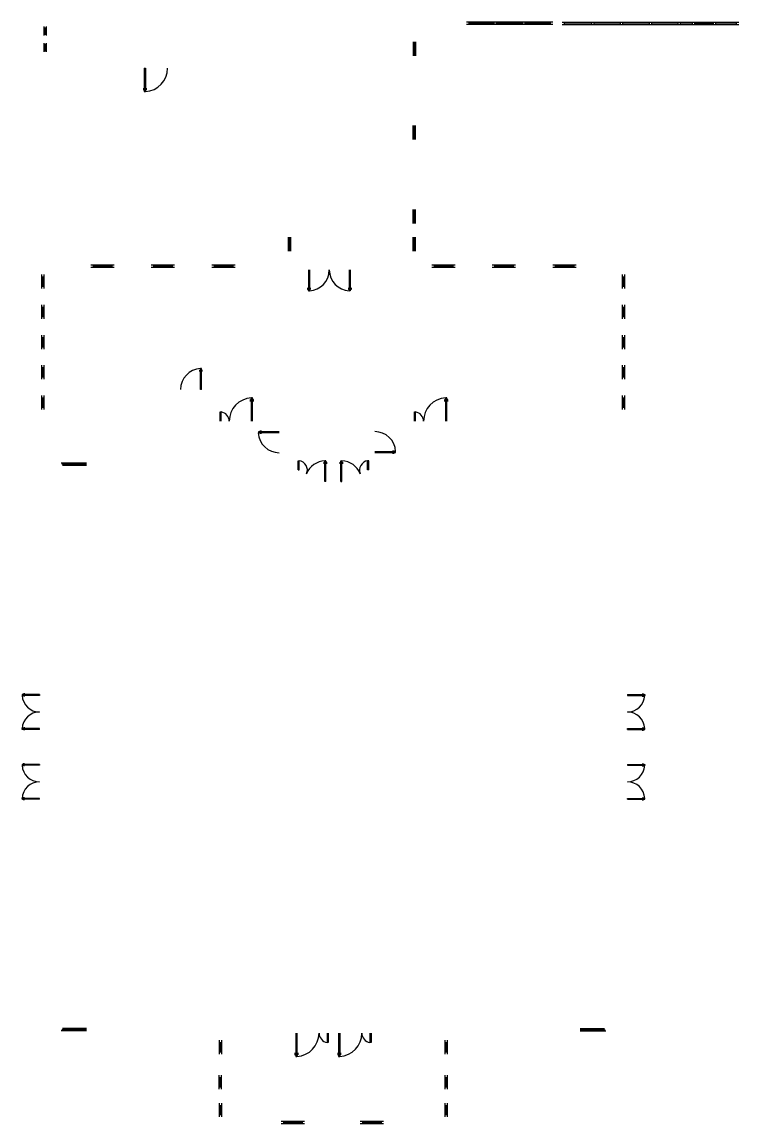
# Model space of a CAD drawing. Header units: millimetres. Extents: x 17501 to 162767, y 66837 to 324015.
# Drawn here: x 106186 to 136988, y 66837 to 114187 of the extents above; entities that cross this region are included whole.
import ezdxf

# ---------------------------------------------------------------- set-up
doc = ezdxf.new("R2010")
doc.units = ezdxf.units.MM
for name, color, linetype in [('MURI', 7, 'Continuous'), ('serramenti', 4, 'Continuous'), ('Serramenti-Interni', 4, 'Continuous')]:
    doc.layers.add(name, color=color, linetype=linetype)

# ---------------------------------------------------------------- blocks, each defined once
blk = doc.blocks.new('porta 100-flat-1')
at = {"layer": 'Serramenti-Interni', "transparency": 33554687}
for p, q in [((0, 0), (50, 0)), ((0, 0), (0, -1000)), ((50, 0), (50, -1000)), ((-36, -851), (-36, -927)), ((-36, -927), (0, -927)), ((50, -927), (86, -927)), ((86, -851), (86, -927)), ((0, -1000), (50, -1000))]:
    blk.add_line(p, q, dxfattribs=at)
blk.add_arc((-2, 1), 1002, 272.9928, 359.9448, dxfattribs=at)
blk = doc.blocks.new('porta 90-flat-16')
at = {"layer": 'Serramenti-Interni', "transparency": 33554687}
for p, q in [((-77, 765), (-77, 834)), ((-45, 834), (-77, 834)), ((-45, 0), (-45, 900)), ((0, 900), (-45, 900)), ((0, 0), (0, 900)), ((33, 834), (0, 834)), ((33, 765), (33, 834)), ((0, 0), (-45, 0))]:
    blk.add_line(p, q, dxfattribs=at)
blk.add_arc((2, -1), 902, 92.9928, 179.9448, dxfattribs=at)

msp = doc.modelspace()

# ---------------------------------------------------------------- linework, layer by layer
at = {"layer": 'serramenti', "linetype": 'Continuous', "transparency": 33554687}
for p, q in [((128988, 114187, -899), (125288, 114187, -899)), ((125388, 114187, -899), (125388, 114087, -899)), ((126471, 114137, -899), (125388, 114137, -899)), ((126471, 114087, -899), (126471, 114187, -899)), ((126571, 114087, -899), (126571, 114187, -899)), ((127704, 114137, -899), (126571, 114137, -899)), ((127704, 114087, -899), (127704, 114187, -899)), ((127804, 114087, -899), (127804, 114187, -899)), ((128888, 114137, -899), (127804, 114137, -899)), ((128888, 114087, -899), (128888, 114187, -899)), ((129388, 114187, -899), (136988, 114187, -899)), ((129488, 114087, -899), (129488, 114187, -899)), ((130671, 114137, -899), (129488, 114137, -899)), ((130671, 114087, -899), (130671, 114187, -899)), ((130771, 114087, -899), (130771, 114187, -899)), ((131904, 114137, -899), (130771, 114137, -899)), ((131904, 114087, -899), (131904, 114187, -899)), ((132004, 114087, -899), (132004, 114187, -899)), ((133138, 114137, -899), (132004, 114137, -899)), ((133138, 114087, -899), (133138, 114187, -899)), ((133238, 114087, -899), (133238, 114187, -899)), ((134371, 114137, -899), (133238, 114137, -899)), ((134371, 114087, -899), (134371, 114187, -899)), ((134471, 114087, -899), (134471, 114187, -899)), ((134988, 114137, -899), (134471, 114137, -899)), ((134988, 114087, -899), (134988, 114187, -899)), ((135088, 114087, -899), (135088, 114187, -899)), ((135088, 114137, -899), (135888, 114137, -899)), ((135888, 114087, -899), (135888, 114187, -899)), ((135988, 114087, -899), (135988, 114187, -899)), ((136888, 114137, -899), (135988, 114137, -899)), ((136888, 114087, -899), (136888, 114187, -899)), ((107138, 113611, -899), (107138, 113991, -899)), ((107138, 113941, -899), (107238, 113941, -899)), ((107138, 113661, -899), (107238, 113661, -899)), ((107188, 113661, -899), (107188, 113941, -899)), ((107238, 113611, -899), (107238, 113991, -899)), ((128988, 114087, -899), (125288, 114087, -899)), ((129388, 114087, -899), (136988, 114087, -899)), ((107138, 112901, -899), (107138, 113281, -899)), ((107138, 113231, -899), (107238, 113231, -899)), ((107188, 112951, -899), (107188, 113231, -899)), ((107238, 112901, -899), (107238, 113281, -899)), ((122988, 113337, -899), (122988, 112737, -899)), ((123038, 113337, -899), (123038, 112737, -899)), ((123088, 113337, -899), (123088, 112737, -899)), ((107138, 112951, -899), (107238, 112951, -899)), ((122988, 109137, -899), (122988, 109737, -899)), ((123038, 109137, -899), (123038, 109737, -899)), ((123088, 109137, -899), (123088, 109737, -899)), ((122988, 105537, -899), (122988, 106137, -899)), ((123038, 105537, -899), (123038, 106137, -899)), ((123088, 105537, -899), (123088, 106137, -899)), ((117638, 104337, -899), (117638, 104937, -899)), ((117688, 104337, -899), (117688, 104937, -899)), ((117738, 104337, -899), (117738, 104937, -899)), ((122988, 104337, -899), (122988, 104937, -899)), ((123038, 104337, -899), (123038, 104937, -899)), ((123088, 104337, -899), (123088, 104937, -899)), ((110138, 103737, -899), (109138, 103737, -899)), ((109238, 103737, -899), (109238, 103637, -899)), ((110038, 103737, -899), (110038, 103637, -899)), ((112738, 103737, -899), (111738, 103737, -899)), ((111838, 103737, -899), (111838, 103637, -899)), ((112638, 103737, -899), (112638, 103637, -899)), ((115338, 103737, -899), (114338, 103737, -899)), ((114438, 103737, -899), (114438, 103637, -899)), ((115238, 103737, -899), (115238, 103637, -899)), ((124789, 103737, -899), (123789, 103737, -899)), ((123889, 103737, -899), (123889, 103637, -899)), ((124689, 103737, -899), (124689, 103637, -899)), ((127389, 103737, -899), (126389, 103737, -899)), ((126489, 103737, -899), (126489, 103637, -899)), ((127289, 103737, -899), (127289, 103637, -899)), ((129989, 103737, -899), (128989, 103737, -899)), ((129089, 103737, -899), (129089, 103637, -899)), ((129889, 103737, -899), (129889, 103637, -899)), ((107038, 102737, -899), (107038, 103337, -899)), ((107038, 103237, -899), (107138, 103237, -899)), ((107088, 102837, -899), (107088, 103237, -899)), ((107138, 102737, -899), (107138, 103337, -899)), ((110138, 103637, -899), (109138, 103637, -899)), ((110038, 103687, -899), (109238, 103687, -899)), ((112738, 103637, -899), (111738, 103637, -899)), ((112638, 103687, -899), (111838, 103687, -899)), ((115338, 103637, -899), (114338, 103637, -899)), ((115238, 103687, -899), (114438, 103687, -899)), ((124789, 103637, -899), (123789, 103637, -899)), ((124689, 103687, -899), (123889, 103687, -899)), ((127389, 103637, -899), (126389, 103637, -899)), ((127289, 103687, -899), (126489, 103687, -899)), ((129989, 103637, -899), (128989, 103637, -899)), ((129889, 103687, -899), (129089, 103687, -899)), ((131991, 102737, -899), (131991, 103337, -899)), ((131991, 103237, -899), (132091, 103237, -899)), ((132041, 102837, -899), (132041, 103237, -899)), ((132091, 102737, -899), (132091, 103337, -899)), ((107038, 102837, -899), (107138, 102837, -899)), ((131991, 102837, -899), (132091, 102837, -899)), ((107038, 101437, -899), (107038, 102037, -899)), ((107038, 101937, -899), (107138, 101937, -899)), ((107088, 101537, -899), (107088, 101937, -899)), ((107138, 101437, -899), (107138, 102037, -899)), ((131991, 101437, -899), (131991, 102037, -899)), ((131991, 101937, -899), (132091, 101937, -899)), ((132041, 101537, -899), (132041, 101937, -899)), ((132091, 101437, -899), (132091, 102037, -899)), ((107038, 101537, -899), (107138, 101537, -899)), ((131991, 101537, -899), (132091, 101537, -899)), ((107038, 100137, -899), (107038, 100737, -899)), ((107038, 100637, -899), (107138, 100637, -899)), ((107088, 100237, -899), (107088, 100637, -899)), ((107138, 100137, -899), (107138, 100737, -899)), ((131991, 100137, -899), (131991, 100737, -899)), ((131991, 100637, -899), (132091, 100637, -899)), ((132041, 100237, -899), (132041, 100637, -899)), ((132091, 100137, -899), (132091, 100737, -899)), ((107038, 100237, -899), (107138, 100237, -899)), ((131991, 100237, -899), (132091, 100237, -899)), ((107038, 98837, -899), (107038, 99437, -899)), ((107138, 98837, -899), (107138, 99437, -899)), ((131991, 98837, -899), (131991, 99437, -899)), ((132091, 98837, -899), (132091, 99437, -899)), ((107038, 99337, -899), (107138, 99337, -899)), ((107088, 98937, -899), (107088, 99337, -899)), ((131991, 99337, -899), (132091, 99337, -899)), ((132041, 98937, -899), (132041, 99337, -899)), ((107038, 98937, -899), (107138, 98937, -899)), ((131991, 98937, -899), (132091, 98937, -899)), ((107038, 97537, -899), (107038, 98137, -899)), ((107038, 98037, -899), (107138, 98037, -899)), ((107088, 97637, -899), (107088, 98037, -899)), ((107138, 97537, -899), (107138, 98137, -899)), ((131991, 97537, -899), (131991, 98137, -899)), ((131991, 98037, -899), (132091, 98037, -899)), ((132041, 97637, -899), (132041, 98037, -899)), ((132091, 97537, -899), (132091, 98137, -899)), ((107038, 97637, -899), (107138, 97637, -899)), ((131991, 97637, -899), (132091, 97637, -899)), ((108962, 95237, -899), (107860, 95237, -899)), ((108962, 95187, -899), (107890, 95187, -899)), ((108962, 95137, -899), (107917, 95137, -899)), ((108962, 70837, -899), (107860, 70837, -899)), ((108962, 70887, -899), (107890, 70887, -899)), ((108962, 70937, -899), (107917, 70937, -899)), ((130168, 70937, -899), (131213, 70937, -899)), ((130168, 70887, -899), (131240, 70887, -899)), ((130168, 70837, -899), (131271, 70837, -899)), ((114665, 69837, -899), (114665, 70437, -899)), ((114665, 70337, -899), (114765, 70337, -899)), ((114715, 69937, -899), (114715, 70337, -899)), ((114765, 69837, -899), (114765, 70437, -899)), ((124365, 69837, -899), (124365, 70437, -899)), ((124365, 70337, -899), (124465, 70337, -899)), ((124415, 69937, -899), (124415, 70337, -899)), ((124465, 69837, -899), (124465, 70437, -899)), ((114665, 69937, -899), (114765, 69937, -899)), ((124365, 69937, -899), (124465, 69937, -899)), ((114660, 68337, -899), (114660, 68937, -899)), ((114660, 68837, -899), (114760, 68837, -899)), ((114710, 68437, -899), (114710, 68837, -899)), ((114760, 68337, -899), (114760, 68937, -899)), ((124360, 68337, -899), (124360, 68937, -899)), ((124360, 68837, -899), (124460, 68837, -899)), ((124410, 68437, -899), (124410, 68837, -899)), ((124460, 68337, -899), (124460, 68937, -899)), ((114660, 68437, -899), (114760, 68437, -899)), ((124360, 68437, -899), (124460, 68437, -899)), ((114665, 67137, -899), (114665, 67737, -899)), ((114765, 67137, -899), (114765, 67737, -899)), ((124365, 67137, -899), (124365, 67737, -899)), ((124465, 67137, -899), (124465, 67737, -899)), ((114665, 67637, -899), (114765, 67637, -899)), ((114665, 67237, -899), (114765, 67237, -899)), ((114715, 67237, -899), (114715, 67637, -899)), ((124365, 67637, -899), (124465, 67637, -899)), ((124365, 67237, -899), (124465, 67237, -899)), ((124415, 67237, -899), (124415, 67637, -899)), ((118315, 66937, -899), (117315, 66937, -899)), ((118315, 66837, -899), (117315, 66837, -899)), ((117415, 66937, -899), (117415, 66837, -899)), ((118215, 66887, -899), (117415, 66887, -899)), ((118215, 66937, -899), (118215, 66837, -899)), ((121715, 66937, -899), (120715, 66937, -899)), ((121715, 66837, -899), (120715, 66837, -899)), ((120815, 66937, -899), (120815, 66837, -899)), ((121615, 66887, -899), (120815, 66887, -899)), ((121615, 66937, -899), (121615, 66837, -899))]:
    msp.add_line(p, q, dxfattribs=at)
at = {"layer": 'serramenti', "transparency": 33554687}
for p, q in [((119198, 95272, -899), (119166, 95272, -899)), ((119166, 95203, -899), (119166, 95272, -899)), ((119243, 95337, -899), (119198, 95337, -899)), ((119198, 94439, -899), (119198, 95337, -899)), ((119243, 94439, -899), (119243, 95337, -899)), ((119276, 95272, -899), (119243, 95272, -899)), ((119276, 95203, -899), (119276, 95272, -899)), ((119855, 95272, -899), (119887, 95272, -899)), ((119855, 95203, -899), (119855, 95272, -899)), ((119887, 95337, -899), (119932, 95337, -899)), ((119887, 94439, -899), (119887, 95337, -899)), ((119932, 94439, -899), (119932, 95337, -899)), ((119932, 95272, -899), (119964, 95272, -899)), ((119964, 95203, -899), (119964, 95272, -899)), ((119243, 94439, -899), (119198, 94439, -899)), ((119887, 94439, -899), (119932, 94439, -899)), ((106938, 85289, -899), (106188, 85289, -899)), ((106188, 85289, -899), (106188, 85252, -899)), ((106938, 85252, -899), (106188, 85252, -899)), ((106300, 85317, -899), (106242, 85317, -899)), ((106242, 85317, -899), (106242, 85289, -899)), ((106242, 85252, -899), (106242, 85225, -899)), ((106938, 85289, -899), (106938, 85252, -899)), ((132193, 85288, -899), (132943, 85288, -899)), ((132193, 85288, -899), (132193, 85250, -899)), ((132193, 85250, -899), (132943, 85250, -899)), ((132830, 85315, -899), (132888, 85315, -899)), ((132888, 85315, -899), (132888, 85288, -899)), ((132888, 85250, -899), (132888, 85223, -899)), ((132943, 85288, -899), (132943, 85250, -899)), ((106300, 85225, -899), (106242, 85225, -899)), ((132830, 85223, -899), (132888, 85223, -899)), ((106938, 83830, -899), (106188, 83830, -899)), ((106188, 83793, -899), (106188, 83830, -899)), ((106300, 83857, -899), (106242, 83857, -899)), ((106242, 83830, -899), (106242, 83857, -899)), ((106938, 83793, -899), (106938, 83830, -899)), ((132192, 83829, -899), (132942, 83829, -899)), ((132192, 83791, -899), (132192, 83829, -899)), ((132829, 83856, -899), (132887, 83856, -899)), ((132887, 83829, -899), (132887, 83856, -899)), ((132942, 83791, -899), (132942, 83829, -899)), ((106938, 83793, -899), (106188, 83793, -899)), ((106242, 83766, -899), (106242, 83793, -899)), ((106300, 83766, -899), (106242, 83766, -899)), ((132192, 83791, -899), (132942, 83791, -899)), ((132829, 83764, -899), (132887, 83764, -899)), ((132887, 83764, -899), (132887, 83791, -899)), ((106936, 82285, -899), (106186, 82285, -899)), ((106186, 82285, -899), (106186, 82248, -899)), ((106936, 82248, -899), (106186, 82248, -899)), ((106298, 82313, -899), (106240, 82313, -899)), ((106240, 82313, -899), (106240, 82285, -899)), ((106240, 82248, -899), (106240, 82221, -899)), ((106298, 82221, -899), (106240, 82221, -899)), ((106936, 82285, -899), (106936, 82248, -899)), ((132192, 82285, -899), (132942, 82285, -899)), ((132192, 82285, -899), (132192, 82248, -899)), ((132192, 82248, -899), (132942, 82248, -899)), ((132829, 82313, -899), (132887, 82313, -899)), ((132829, 82221, -899), (132887, 82221, -899)), ((132887, 82313, -899), (132887, 82285, -899)), ((132887, 82248, -899), (132887, 82221, -899)), ((132942, 82285, -899), (132942, 82248, -899)), ((106936, 80826, -899), (106186, 80826, -899)), ((106186, 80789, -899), (106186, 80826, -899)), ((106936, 80789, -899), (106186, 80789, -899)), ((106298, 80853, -899), (106240, 80853, -899)), ((106240, 80826, -899), (106240, 80853, -899)), ((106240, 80762, -899), (106240, 80789, -899)), ((106298, 80762, -899), (106240, 80762, -899)), ((106936, 80789, -899), (106936, 80826, -899)), ((132193, 80826, -899), (132943, 80826, -899)), ((132193, 80789, -899), (132193, 80826, -899)), ((132193, 80789, -899), (132943, 80789, -899)), ((132830, 80853, -899), (132888, 80853, -899)), ((132830, 80762, -899), (132888, 80762, -899)), ((132888, 80826, -899), (132888, 80853, -899)), ((132888, 80762, -899), (132888, 80789, -899)), ((132943, 80789, -899), (132943, 80826, -899))]:
    msp.add_line(p, q, dxfattribs=at)
for centre, radius, start, end in [((119245, 94439, -899), 900, 92.9928, 157.7148), ((119885, 94439, -899), 900, 22.2852, 87.0072), ((106938, 85291, -899), 752, 182.9928, 269.9448), ((132192, 85289, -899), 752, 270.0552, 357.0072), ((106938, 83791, -899), 752, 90.0552, 177.0072), ((132191, 83789, -899), 752, 2.9928, 89.9448), ((106937, 82287, -899), 752, 182.9928, 269.9448), ((132191, 82287, -899), 752, 270.0552, 357.0072), ((106937, 80787, -899), 752, 90.0552, 177.0072), ((132192, 80787, -899), 752, 2.9928, 89.9448)]:
    msp.add_arc(centre, radius, start, end, dxfattribs=at)
at = {"layer": 'Serramenti-Interni', "transparency": 33554687}
for p, q in [((118488, 103533, -899), (118488, 102633, -899)), ((118533, 103533, -899), (118533, 102633, -899)), ((120243, 103533, -899), (120243, 102633, -899)), ((120288, 103533, -899), (120288, 102633, -899)), ((118455, 102767, -899), (118455, 102698, -899)), ((118565, 102767, -899), (118565, 102698, -899)), ((120210, 102767, -899), (120210, 102698, -899)), ((120320, 102767, -899), (120320, 102698, -899)), ((118455, 102698, -899), (118488, 102698, -899)), ((118488, 102633, -899), (118533, 102633, -899)), ((118533, 102698, -899), (118565, 102698, -899)), ((120243, 102698, -899), (120210, 102698, -899)), ((120288, 102633, -899), (120243, 102633, -899)), ((120320, 102698, -899), (120288, 102698, -899)), ((116088, 98037, -899), (116038, 98037, -899)), ((116038, 97037, -899), (116038, 98037, -899)), ((116088, 97037, -899), (116088, 98037, -899)), ((124437, 98037, -899), (124387, 98037, -899)), ((124387, 97037, -899), (124387, 98037, -899)), ((124437, 97037, -899), (124437, 98037, -899)), ((116038, 97964, -899), (116002, 97964, -899)), ((116002, 97888, -899), (116002, 97964, -899)), ((116124, 97964, -899), (116088, 97964, -899)), ((116124, 97888, -899), (116124, 97964, -899)), ((124387, 97964, -899), (124351, 97964, -899)), ((124351, 97888, -899), (124351, 97964, -899)), ((124473, 97964, -899), (124437, 97964, -899)), ((124473, 97888, -899), (124473, 97964, -899)), ((114691, 97037, -899), (114691, 97435, -899)), ((114741, 97037, -899), (114741, 97435, -899)), ((123041, 97037, -899), (123041, 97435, -899)), ((123091, 97037, -899), (123091, 97435, -899)), ((116403, 96613, -899), (116403, 96581, -899)), ((116472, 96613, -899), (116403, 96613, -899)), ((116338, 96581, -899), (116338, 96536, -899)), ((117238, 96581, -899), (116338, 96581, -899)), ((117238, 96536, -899), (116338, 96536, -899)), ((116403, 96536, -899), (116403, 96503, -899)), ((116472, 96503, -899), (116403, 96503, -899)), ((121338, 95732, -899), (122238, 95732, -899)), ((121338, 95687, -899), (122238, 95687, -899)), ((122103, 95764, -899), (122172, 95764, -899)), ((122103, 95655, -899), (122172, 95655, -899)), ((122172, 95732, -899), (122172, 95764, -899)), ((122172, 95655, -899), (122172, 95687, -899)), ((122238, 95687, -899), (122238, 95732, -899)), ((118045, 94939, -899), (118045, 95337, -899)), ((118095, 94939, -899), (118095, 95337, -899)), ((121035, 94939, -899), (121035, 95337, -899)), ((121085, 94939, -899), (121085, 95337, -899)), ((118045, 94939, -899), (118095, 94939, -899)), ((121085, 94939, -899), (121035, 94939, -899)), ((117945, 70737, -899), (117945, 69737, -899)), ((117995, 70737, -899), (117995, 69737, -899)), ((119292, 70737, -899), (119292, 70339, -899)), ((119342, 70737, -899), (119342, 70339, -899)), ((119784, 70737, -899), (119784, 69737, -899)), ((119834, 70737, -899), (119834, 69737, -899)), ((121130, 70737, -899), (121130, 70339, -899)), ((121180, 70737, -899), (121180, 70339, -899)), ((117909, 69887, -899), (117909, 69810, -899)), ((117909, 69810, -899), (117945, 69810, -899)), ((117945, 69737, -899), (117995, 69737, -899)), ((117995, 69810, -899), (118031, 69810, -899)), ((118031, 69887, -899), (118031, 69810, -899)), ((119747, 69887, -899), (119747, 69810, -899)), ((119747, 69810, -899), (119784, 69810, -899)), ((119784, 69737, -899), (119834, 69737, -899)), ((119834, 69810, -899), (119869, 69810, -899)), ((119869, 69887, -899), (119869, 69810, -899))]:
    msp.add_line(p, q, dxfattribs=at)
at = {"layer": 'Serramenti-Interni', "linetype": 'Continuous', "transparency": 33554687}
for p, q in [((114691, 97435, -899), (114741, 97435, -899)), ((123041, 97435, -899), (123091, 97435, -899)), ((118045, 95337, -899), (118095, 95337, -899)), ((121085, 95337, -899), (121035, 95337, -899)), ((119342, 70339, -899), (119292, 70339, -899)), ((121180, 70339, -899), (121130, 70339, -899))]:
    msp.add_line(p, q, dxfattribs=at)
at = {"layer": 'Serramenti-Interni', "transparency": 33554687}
for centre, radius, start, end in [((118485, 103534, -899), 902, 272.9928, 359.9448), ((120290, 103534, -899), 902, 180.0552, 267.0072), ((116090, 97036, -899), 1002, 92.9928, 179.9448), ((124439, 97036, -899), 1002, 92.9928, 179.9448), ((117238, 96583, -899), 902, 182.9928, 269.9448), ((121337, 95685, -899), 902, 2.9928, 89.9448), ((117943, 70738, -899), 1002, 272.9928, 359.9448), ((119781, 70738, -899), 1002, 272.9928, 359.9448)]:
    msp.add_arc(centre, radius, start, end, dxfattribs=at)
at = {"layer": 'Serramenti-Interni', "linetype": 'Continuous', "transparency": 33554687}
for centre, radius, start, end in [((114689, 97037, -899), 398, 0.0172, 82.5245), ((123039, 97037, -899), 398, 0.0172, 82.5245), ((118041, 94935, -899), 403, 337.3516, 82.2922), ((121089, 94935, -899), 403, 97.7078, 202.6484), ((119344, 70737, -899), 398, 180.0172, 262.5245), ((121182, 70737, -899), 398, 180.0172, 262.5245)]:
    msp.add_arc(centre, radius, start, end, dxfattribs=at)

# ---------------------------------------------------------------- block references
at = {"layer": 'MURI'}
for name, p in [('porta 100-flat-1', (111438, 112201, -899)), ('porta 90-flat-16', (113897, 98399, -899))]:
    msp.add_blockref(name, p, dxfattribs=at)

doc.saveas('drawing.dxf')
